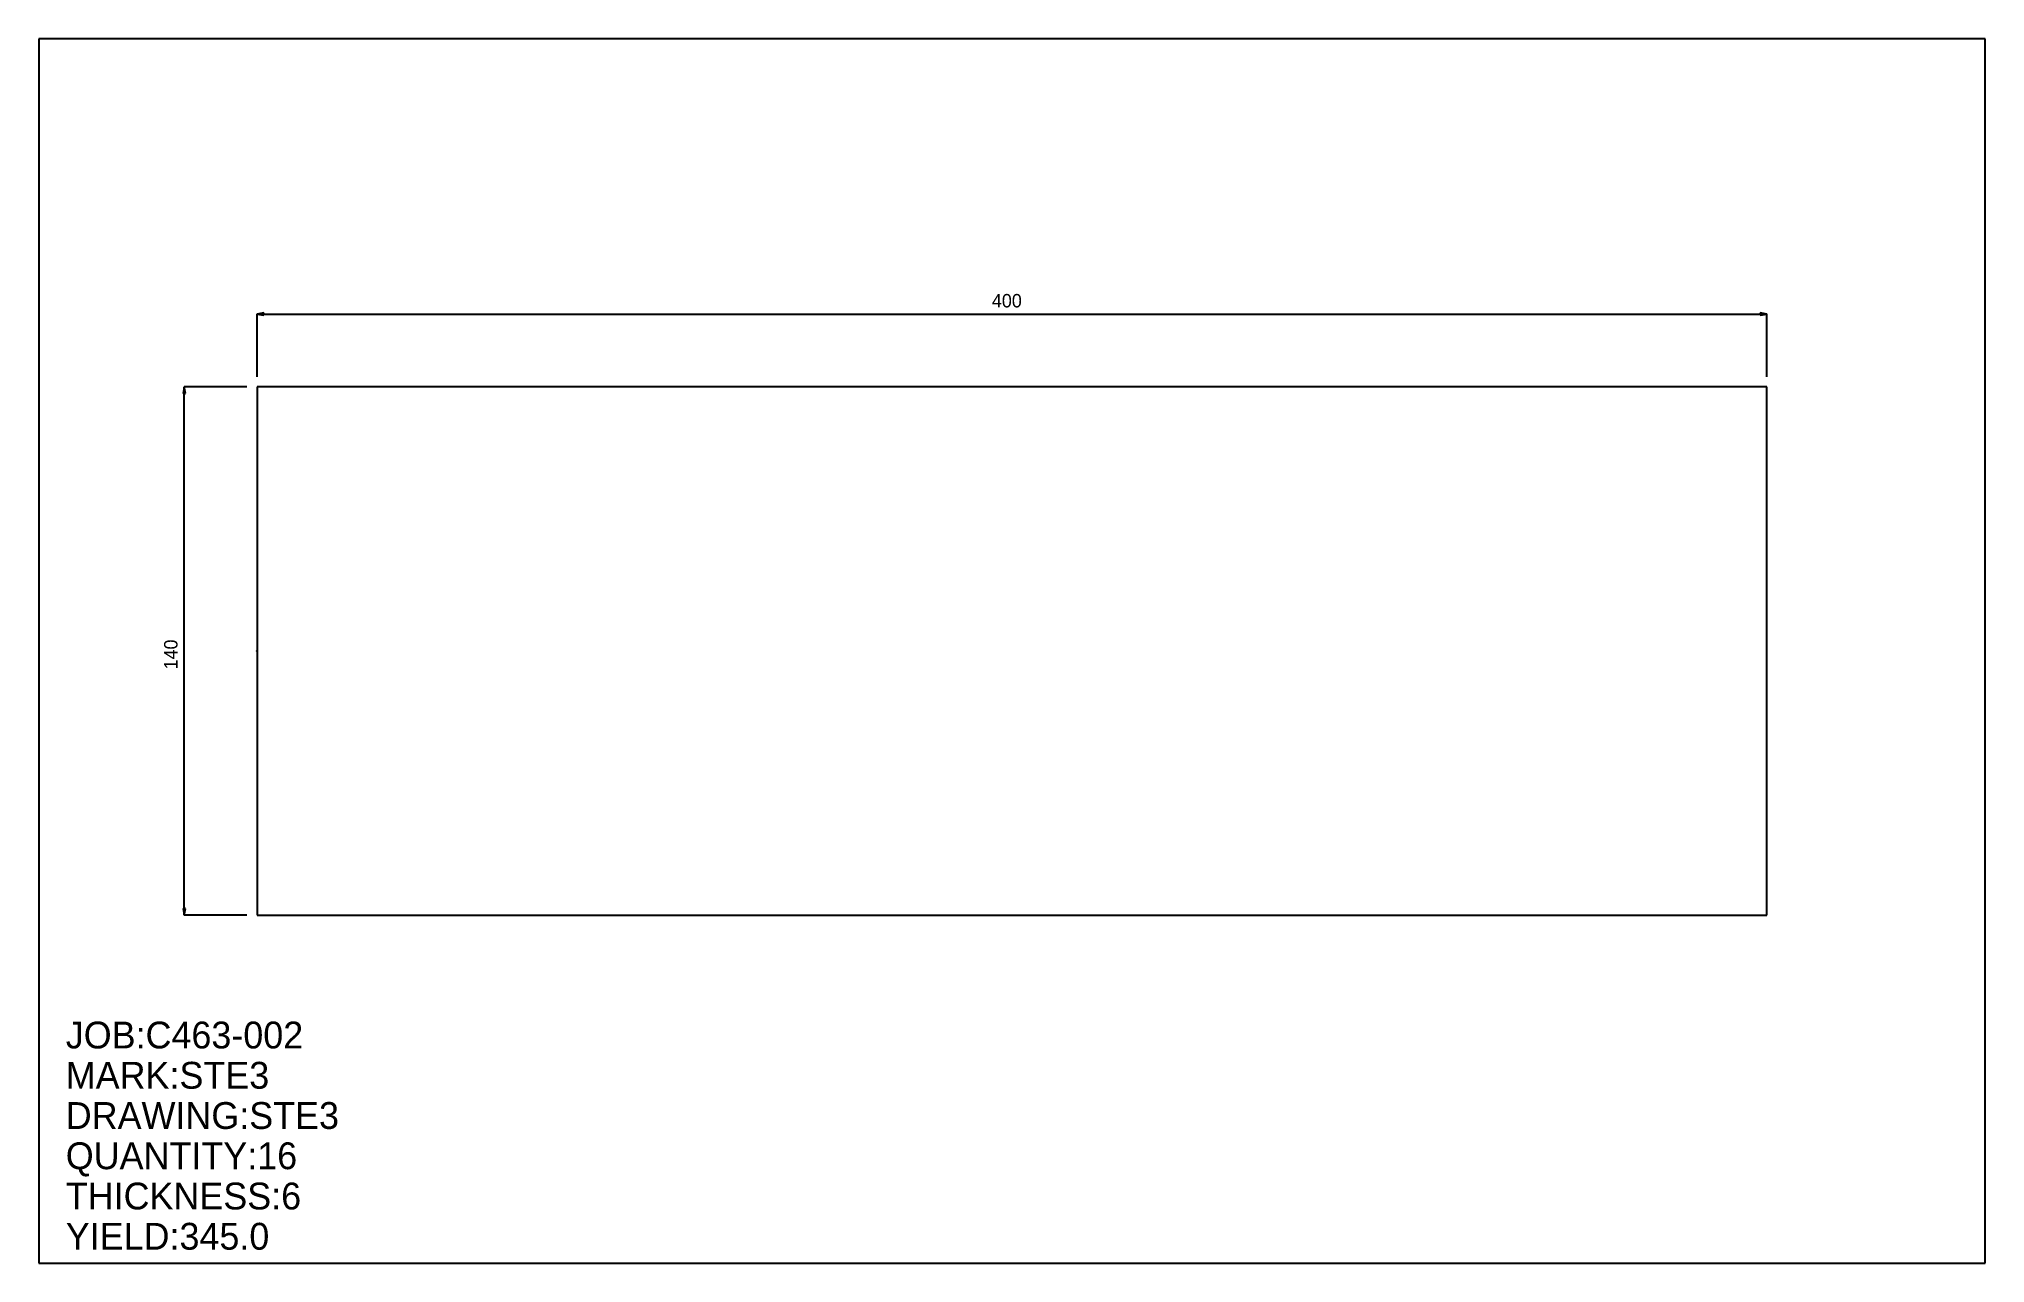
# Model space of a CAD drawing. Extents: x 0 to 516, y 0 to 324.
import ezdxf

# ---------------------------------------------------------------- set-up
doc = ezdxf.new("R2010")
doc.units = 0
doc.header["$LTSCALE"] = 0.125
for name, color, linetype in [('2', 7, 'CONTINUOUS'), ('3', 1, 'CONTINUOUS'), ('5', 7, 'CONTINUOUS'), ('6', 4, 'CONTINUOUS')]:
    doc.layers.add(name, color=color, linetype=linetype)

# ---------------------------------------------------------------- blocks, each defined once
blk = doc.blocks.new('ARROW')
at = {"layer": '2', "linetype": 'CONTINUOUS'}
for p, q in [((0, 0), (-1, 0.166667)), ((-1, 0.166667), (-1, -0.166667)), ((-1, -0.166667), (0, 0))]:
    blk.add_line(p, q, dxfattribs=at)
blk = doc.blocks.new('PLATE')
at = {"layer": '3', "linetype": 'CONTINUOUS'}
for p, q in [((0, 0), (0, -140)), ((400, 0), (0, 0)), ((400, -140), (400, 0)), ((0, -140), (400, -140))]:
    blk.add_line(p, q, dxfattribs=at)
at = {"layer": '5', "linetype": 'CONTINUOUS'}
for p, q in [((-0.1, -70), (0.1, -70)), ((0, -70.099998), (0, -69.900002))]:
    blk.add_line(p, q, dxfattribs=at)
blk.add_circle((0, -70), 0.1, dxfattribs=at)
at = {"layer": '6', "linetype": 'CONTINUOUS'}
for p, q in [((0, 2.666667), (0, 19.333332)), ((0, 19.283333), (400, 19.283333)), ((400, 2.666667), (400, 19.333332)), ((-2.666656, 0), (-19.333323, 0.000001)), ((-19.283333, -140), (-19.283323, 0.000001)), ((-2.666667, -140), (-19.333332, -140))]:
    blk.add_line(p, q, dxfattribs=at)
at = {"layer": '6', "xscale": 1.777778, "yscale": 1.777778, "zscale": 1.777778}
for p, rotation in [((0, 19.283333), 180), ((-19.283323, 0.000001), 90), ((-19.283333, -140), 270)]:
    blk.add_blockref('ARROW', p, dxfattribs=dict(at, rotation=rotation))
blk.add_blockref('ARROW', (400, 19.283333), dxfattribs=at)
at = {"layer": '5'}
blk.add_text('ZERO', height=0.015, dxfattribs=at).set_placement((0, -70))
at = {"layer": '6'}
blk.add_text('400', height=3.556, dxfattribs=at).set_placement((194.66667, 21.061111))
blk.add_text('140', height=3.556, rotation=90, dxfattribs=at).set_placement((-21.061106, -74.888885))

msp = doc.modelspace()

# ---------------------------------------------------------------- linework, layer by layer
at = {"layer": '5', "linetype": 'CONTINUOUS'}
for p, q in [((515.5556, 324.44443), (0, 324.44443)), ((0, 324.44443), (0, 0)), ((515.5556, 0), (515.5556, 324.44443)), ((0, 0), (515.5556, 0))]:
    msp.add_line(p, q, dxfattribs=at)

# ---------------------------------------------------------------- block references
at = {"layer": '2'}
msp.add_blockref('PLATE', (57.777802, 232.22221), dxfattribs=at)

# ---------------------------------------------------------------- texts
at = {"layer": '5'}
for s, p in [('JOB:C463-002', (7.111111, 56.888885)), ('MARK:STE3', (7.111111, 46.222221)), ('DRAWING:STE3', (7.111111, 35.555553)), ('QUANTITY:16', (7.111111, 24.888887)), ('THICKNESS:6', (7.111111, 14.222221)), ('YIELD:345.0', (7.111111, 3.555555))]:
    msp.add_text(s, height=7.111, dxfattribs=at).set_placement(p)

doc.saveas('drawing.dxf')
